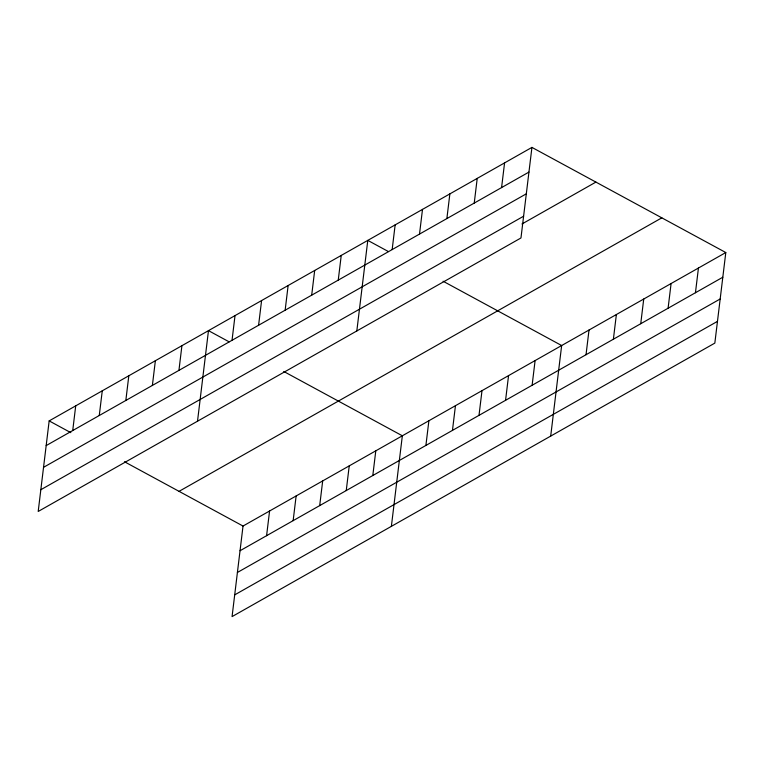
<?xml version="1.0" encoding="UTF-8"?>
<svg xmlns="http://www.w3.org/2000/svg" width="764" height="764" viewBox="0 0 764 764"><rect width="100%" height="100%" fill="white"/><g stroke="black" fill="none" stroke-linecap="round" stroke-linejoin="round"><path stroke-width="1.15" d="M531.935 147.395L49.163 420.897L38.2 511.46L520.972 237.957L531.935 147.395L725.8 252.54L714.837 343.103L232.065 616.605L243.028 526.043L725.8 252.54M72.723 430.552L75.712 405.856M99.272 415.501L102.261 390.815M125.831 400.46L128.82 375.764M152.38 385.419L155.369 360.723M178.938 370.378L181.918 345.681M197.513 421.203L208.477 330.64L229.114 341.833M232.036 340.295L235.025 315.599M258.595 325.254L261.584 300.558M285.144 310.203L288.133 285.507M266.588 535.698L269.577 511.001M311.693 295.162L314.682 270.466M293.147 520.647L296.136 495.96M338.251 280.121L341.241 255.424M319.696 505.606L322.685 480.909M356.826 330.946L367.79 240.383L388.427 251.576M346.245 490.564L349.234 465.868M392.161 249.58L395.15 224.883M372.803 475.523L375.792 450.827M419.512 234.08L422.502 209.384M391.378 526.348L402.341 435.786L283.778 371.485M446.873 218.58L449.862 193.884M425.901 445.441L428.891 420.744M474.234 203.081L477.223 178.384M452.46 430.399L455.449 405.703M501.585 187.581L504.574 162.894M479.009 415.349L481.998 390.662M505.567 400.307L508.557 375.611M532.116 385.266L535.106 360.57M550.701 436.091L561.655 345.529L443.091 281.228M586.026 354.725L589.015 330.029M613.387 339.226L616.376 314.529M640.738 323.726L643.727 299.03M668.099 308.226L671.088 283.539M695.45 292.736L698.439 268.04M46.174 445.593L528.946 172.091M43.538 467.329L526.31 193.827M40.826 489.724L523.607 216.222M521.946 223.995L595.91 182.09M179.053 491.347L661.825 217.835M240.039 550.739L722.811 277.236M237.403 572.475L720.185 298.972M234.701 594.869L717.472 321.367M49.163 420.897L70.832 432.653M124.465 461.743L243.028 526.043"/></g></svg>
